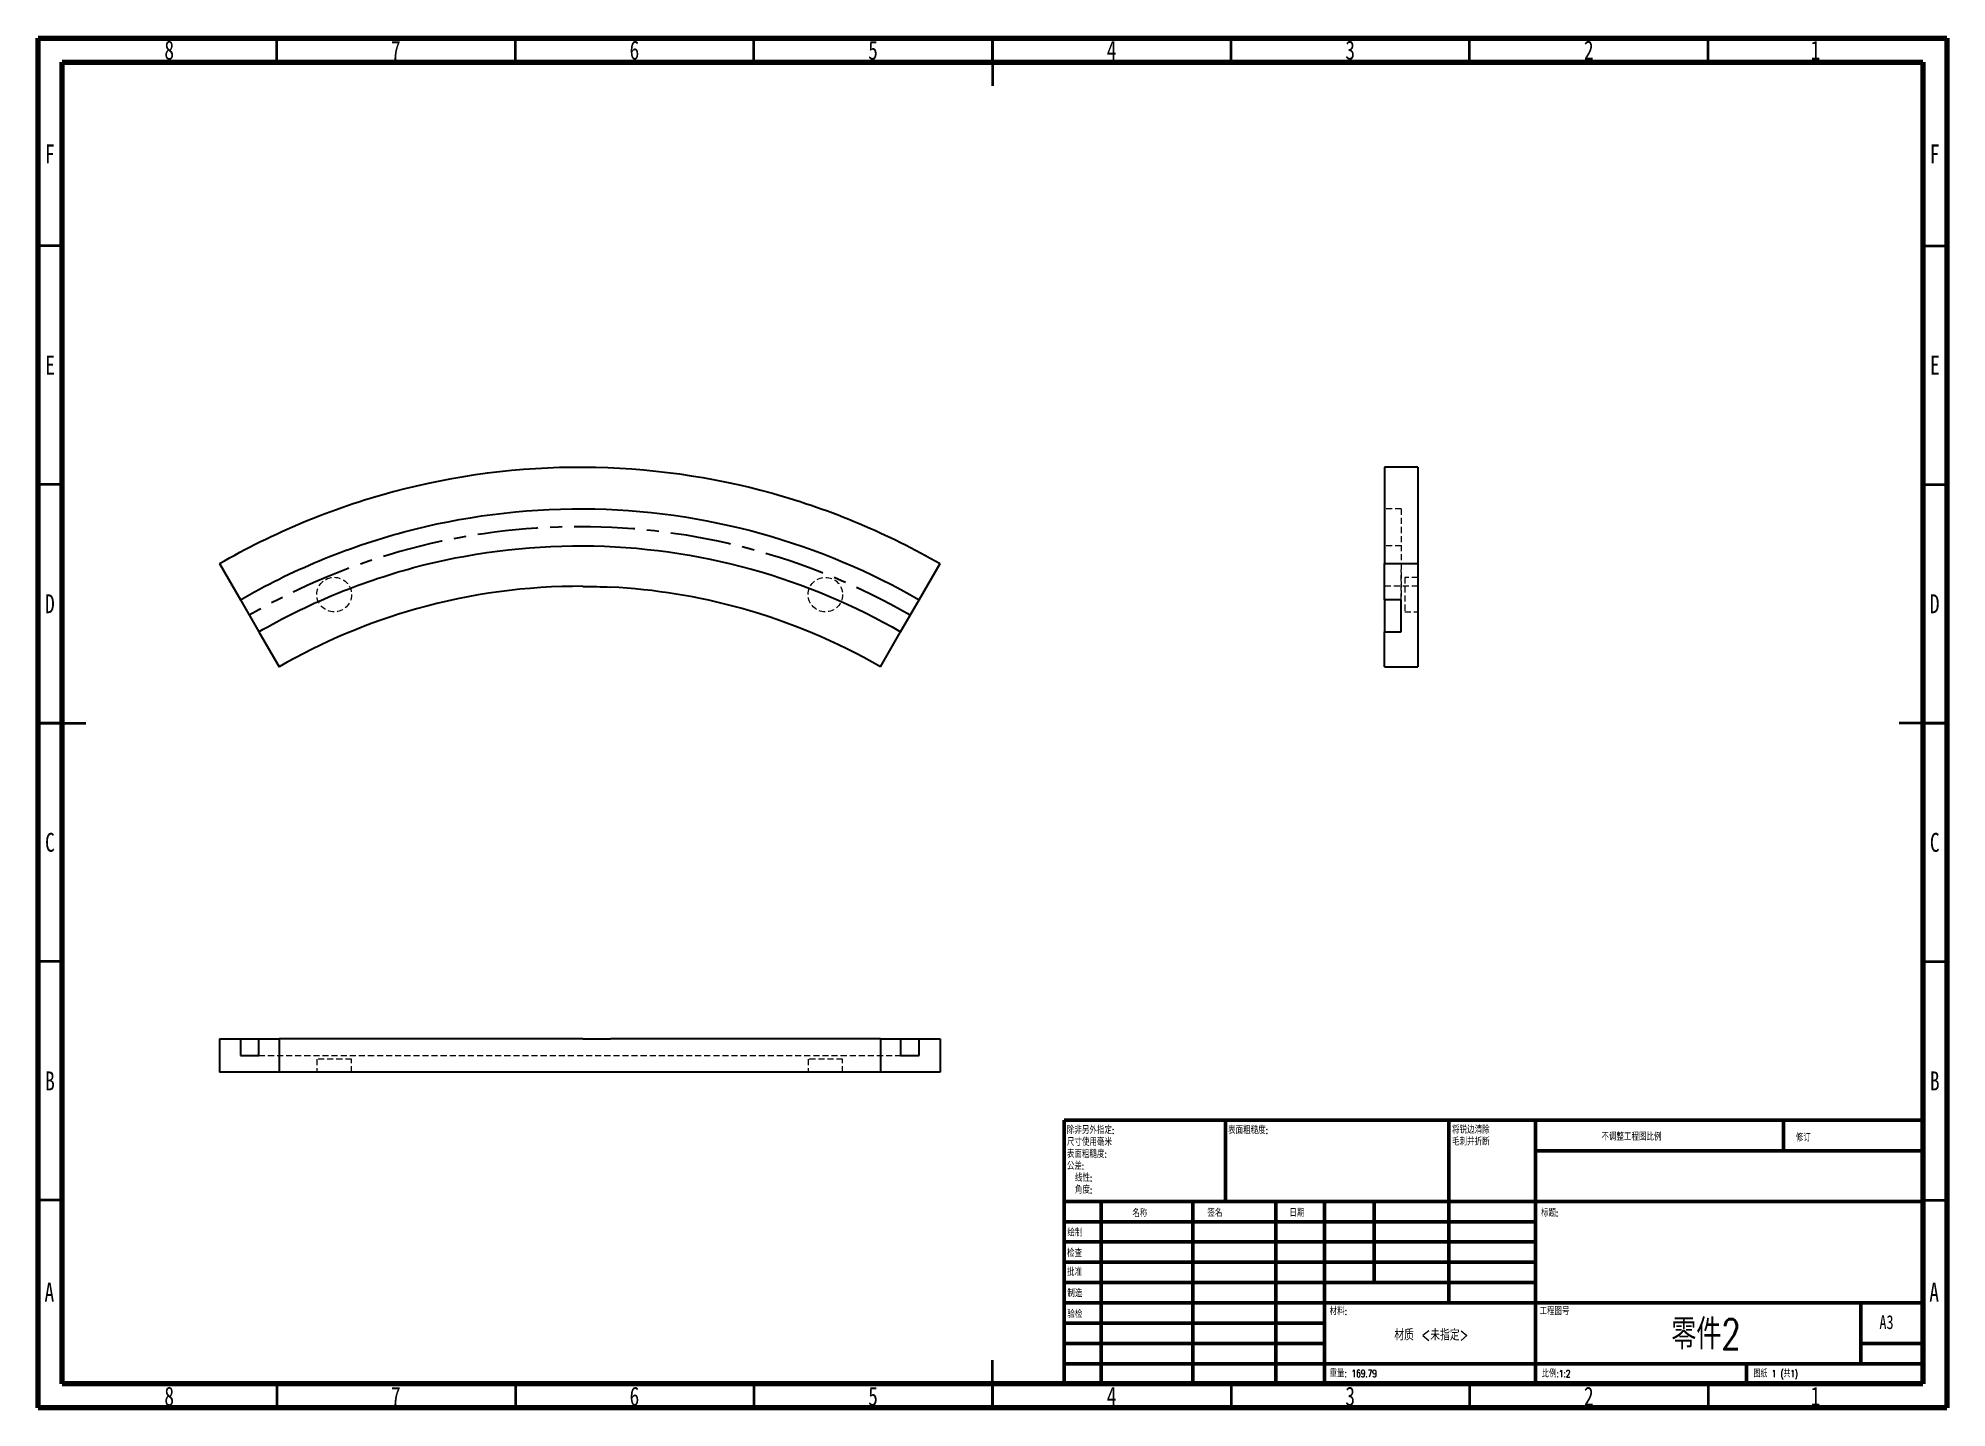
# Model space of a CAD drawing. Header units: millimetres. Extents: x 15 to 415, y 5 to 292.
import ezdxf

# ---------------------------------------------------------------- set-up
doc = ezdxf.new("R2010")
doc.units = ezdxf.units.MM
doc.linetypes.add('CENTERX2', pattern=[20.32, 12.7, -2.54, 2.54, -2.54])
doc.linetypes.add('HIDDEN', pattern=[1.905, 1.27, -0.635])
doc.styles.add('SLDTEXTSTYLE0', font='TXT', dxfattribs={"width": 0.75})
doc.styles.add('SLDTEXTSTYLE1', font='TXT', dxfattribs={"width": 0.75, "bigfont": 'bigfont'})
doc.styles.add('SLDTEXTSTYLE2', font='TXT', dxfattribs={"width": 0.694444, "bigfont": 'bigfont'})

# ---------------------------------------------------------------- blocks, each defined once
blk = doc.blocks.new('SW_NOTE_0')
at = {"color": 0, "linetype": 'Continuous', "lineweight": 0, "char_height": 1.5, "attachment_point": 1, "style": 'SLDTEXTSTYLE1'}
for s, insert in [('除非另外指定:', (0, 1.93)), ('表面粗糙度:', (0, -3.07)), ('尺寸使用毫米', (0, -0.57)), ('公差:', (0, -5.57)), ('线性:', (1.69, -8.07)), ('角度:', (1.69, -10.57))]:
    blk.add_mtext(s, dxfattribs=dict(at, insert=insert))
blk = doc.blocks.new('SW_NOTE_0_1')
at = {"color": 0, "linetype": 'Continuous', "lineweight": 0, "char_height": 1.5, "attachment_point": 1, "style": 'SLDTEXTSTYLE1'}
for s, insert in [('将锐边清除', (0, 1.93)), ('毛刺并折断', (0, -0.57))]:
    blk.add_mtext(s, dxfattribs=dict(at, insert=insert))

msp = doc.modelspace()

# ---------------------------------------------------------------- linework, layer by layer
at = {"color": 7, "linetype": 'Continuous', "lineweight": 70}
for p, q in [((15, 5), (15, 292)), ((15, 292), (415, 292)), ((415, 292), (415, 5)), ((20, 10), (20, 287)), ((20, 287), (410, 287)), ((410, 287), (410, 10)), ((410, 10), (20, 10)), ((415, 5), (15, 5))]:
    msp.add_line(p, q, dxfattribs=at)
at = {"color": 7, "linetype": 'Continuous', "lineweight": 35}
for p, q in [((65, 287), (65, 292)), ((115, 287), (115, 292)), ((165, 287), (165, 292)), ((215, 292), (215, 282)), ((215, 287), (215, 292)), ((265, 287), (265, 292)), ((315, 287), (315, 292)), ((365, 287), (365, 292)), ((20, 248.5), (15, 248.5)), ((410, 248.5), (415, 248.5)), ((20, 198.5), (15, 198.5)), ((410, 198.5), (415, 198.5)), ((15, 148.5), (25, 148.5)), ((20, 148.5), (15, 148.5)), ((415, 148.5), (405, 148.5)), ((410, 148.5), (415, 148.5)), ((20, 98.5), (15, 98.5)), ((410, 98.5), (415, 98.5)), ((20, 48.5), (15, 48.5)), ((410, 48.5), (415, 48.5)), ((215, 5), (215, 15)), ((65, 10), (65, 5)), ((115, 10), (115, 5)), ((165, 10), (165, 5)), ((215, 10), (215, 5)), ((265, 10), (265, 5)), ((315, 10), (315, 5)), ((365, 10), (365, 5))]:
    msp.add_line(p, q, dxfattribs=at)
at = {"color": 7, "linetype": 'Continuous', "lineweight": 25}
for p, q in [((304.17, 202.14), (297.17, 202.14)), ((297.17, 202.13), (297.17, 202.13)), ((297.17, 202.12), (297.17, 202.13)), ((304.17, 202.14), (304.17, 181.91)), ((53, 181.91), (57.37, 174.33)), ((199.62, 174.33), (204, 181.91)), ((297.17, 181.91), (304.17, 181.91)), ((297.17, 174.33), (297.17, 181.91)), ((304.17, 181.91), (304.17, 160.26)), ((57.37, 174.33), (61.25, 167.62)), ((195.75, 167.62), (199.62, 174.33)), ((300.67, 174.33), (297.17, 174.33)), ((300.67, 167.62), (300.67, 174.33)), ((61.25, 167.62), (65.5, 160.26)), ((191.5, 160.26), (195.75, 167.62)), ((297.17, 160.26), (297.17, 167.62)), ((297.17, 167.62), (300.67, 167.62)), ((297.17, 160.26), (304.17, 160.26)), ((53, 82.32), (53, 75.32)), ((53, 82.32), (57.37, 82.32)), ((57.37, 82.32), (57.37, 78.82)), ((57.37, 82.32), (61.19, 82.32)), ((61.25, 78.82), (61.25, 82.32)), ((61.25, 82.32), (65.5, 82.32)), ((65.5, 82.32), (65.5, 75.32)), ((94.29, 82.32), (65.5, 82.32)), ((129.17, 82.32), (94.29, 82.32)), ((162.24, 82.32), (134.96, 82.32)), ((191.5, 82.32), (162.24, 82.32)), ((191.5, 82.32), (191.5, 75.32)), ((191.5, 82.32), (195.75, 82.32)), ((195.75, 82.32), (195.75, 78.82)), ((195.75, 82.32), (199.62, 82.32)), ((199.62, 78.82), (199.62, 82.32)), ((199.62, 82.32), (204, 82.32)), ((204, 82.32), (204, 75.32)), ((57.37, 78.82), (61.25, 78.82)), ((195.75, 78.82), (199.62, 78.82)), ((65.5, 75.32), (53, 75.32)), ((191.5, 75.32), (65.5, 75.32)), ((204, 75.32), (191.5, 75.32))]:
    msp.add_line(p, q, dxfattribs=at)
at = {"color": 7, "linetype": 'HIDDEN', "lineweight": 18}
for p, q in [((300.67, 193.39), (297.17, 193.39)), ((300.67, 185.64), (297.17, 185.64)), ((304.17, 177.14), (297.13, 177.14)), ((301.42, 179.02), (301.42, 171.77)), ((304.17, 179.02), (301.42, 179.02)), ((297.17, 174.33), (300.67, 174.33)), ((297.17, 172.4), (297.17, 167.62)), ((301.42, 171.77), (304.17, 171.77)), ((300.67, 167.62), (297.17, 167.62)), ((80.65, 78.07), (73.4, 78.07)), ((73.4, 78.07), (73.4, 75.32)), ((80.65, 75.32), (80.65, 78.07)), ((183.59, 78.07), (176.34, 78.07)), ((176.34, 78.07), (176.34, 75.32)), ((183.59, 75.32), (183.59, 78.07))]:
    msp.add_line(p, q, dxfattribs=at)
at = {"color": 7, "linetype": 'Continuous', "lineweight": 50}
for p, q in [((230, 65.25), (410, 65.25)), ((230, 65.25), (230, 10)), ((263.8, 48.25), (263.8, 65.25)), ((310.6, 65.25), (310.6, 27)), ((328.8, 65.25), (328.8, 10)), ((380.8, 58.88), (380.8, 65.25)), ((410, 58.88), (328.8, 58.88)), ((410, 48.25), (230, 48.25)), ((237.8, 48.25), (237.8, 10)), ((256.99, 48.25), (256.99, 10)), ((274.4, 48.25), (274.4, 10)), ((284.6, 10), (284.6, 48.25)), ((295, 31.25), (295, 48.25)), ((328.8, 44), (230, 44)), ((328.8, 39.75), (230, 39.75)), ((328.8, 35.5), (230, 35.5)), ((328.8, 31.25), (230, 31.25)), ((284.6, 27), (230, 27)), ((284.6, 27), (410, 27)), ((397, 14.25), (397, 27)), ((284.6, 22.75), (230, 22.75)), ((284.6, 18.5), (230, 18.5)), ((410, 18.5), (397, 18.5)), ((230, 14.25), (410, 14.25)), ((373, 10), (373, 14.25))]:
    msp.add_line(p, q, dxfattribs=at)
at = {"color": 7, "linetype": 'Continuous', "lineweight": 25, "flags": 128}
msp.add_lwpolyline([(129.3, 202.13), (129.32, 202.13), (129.34, 202.13)], dxfattribs=at)
at = {"color": 7, "linetype": 'HIDDEN', "lineweight": 18}
for centre, radius in [((77.03, 175.4), 3.63), ((179.97, 175.4), 3.62)]:
    msp.add_circle(centre, radius, dxfattribs=at)
at = {"color": 7, "linetype": 'CENTERX2'}
msp.add_arc((128.5, 51.14), 138.5, 60, 120, dxfattribs=at)
at = {"color": 7, "linetype": 'Continuous', "lineweight": 25}
for start, end in [(89.6959, 105.7514), (74.4681, 87.0598), (105.7514, 120), (60, 74.4681)]:
    msp.add_arc((128.5, 51.14), 126, start, end, dxfattribs=at)
for points, knots in [([(89.46, 197), (102.37, 200.46), (115.84, 202.21), (129.3, 202.13), (129.3, 202.13), (129.3, 202.13)], [0.2531308, 0.2531308, 0.2531308, 0.2531308, 0.5018933, 0.5018933, 0.5018934, 0.5018934, 0.5018934, 0.5018934]), ([(129.34, 202.13), (142.8, 202.06), (156.16, 200.17), (181.4, 193.16), (193.22, 188.12), (204, 181.91)], [0.5021463, 0.5021463, 0.5021463, 0.5021463, 0.7509466, 0.7509466, 0.9960418, 0.9960418, 0.9960418, 0.9960418]), ([(297.17, 202.13), (297.17, 202.06), (297.17, 200.17), (297.17, 193.16), (297.17, 188.12), (297.17, 181.91)], [0.5021463, 0.5021463, 0.5021463, 0.5021463, 0.7509466, 0.7509466, 0.9960418, 0.9960418, 0.9960418, 0.9960418]), ([(53, 181.91), (58.61, 185.15), (64.48, 188.05), (76.65, 193.1), (82.95, 195.26), (89.43, 196.99), (89.44, 197), (89.46, 197)], [0.0037865, 0.0037865, 0.0037865, 0.0037865, 0.1283132, 0.1283132, 0.2528399, 0.2528399, 0.2531308, 0.2531308, 0.2531308, 0.2531308]), ([(57.37, 174.33), (62.65, 177.38), (68.18, 180.11), (79.66, 184.88), (85.59, 186.91), (103.85, 191.8), (116.57, 193.45), (141.94, 193.32), (154.55, 191.53), (178.33, 184.93), (189.48, 180.18), (199.62, 174.33)], [0.0037865, 0.0037865, 0.0037865, 0.0037865, 0.1283132, 0.1283132, 0.2528399, 0.2528399, 0.5018933, 0.5018933, 0.7509466, 0.7509466, 0.996035, 0.996035, 0.996035, 0.996035]), ([(61.25, 167.62), (66.23, 170.49), (71.47, 173.08), (82.32, 177.59), (87.94, 179.51), (105.18, 184.13), (117.23, 185.7), (141.2, 185.57), (153.14, 183.88), (175.6, 177.65), (186.16, 173.15), (195.75, 167.62)], [0.0037865, 0.0037865, 0.0037865, 0.0037865, 0.1283132, 0.1283132, 0.2528399, 0.2528399, 0.5018933, 0.5018933, 0.7509466, 0.7509466, 0.9960282, 0.9960282, 0.9960282, 0.9960282]), ([(297.17, 174.33), (297.17, 174.1), (297.17, 173.01), (297.17, 170.8), (297.17, 168.68), (297.17, 167.62)], [0, 0, 0, 0, 0.120998, 0.562773, 1, 1, 1, 1])]:
    msp.add_open_spline(points, degree=3, knots=knots, dxfattribs=at)
at = {"color": 7, "linetype": 'HIDDEN', "lineweight": 18}
for points, knots in [([(300.67, 193.35), (300.67, 193.36), (300.67, 193.41), (300.67, 193.11), (300.67, 192.44), (300.67, 191.36), (300.67, 189.92), (300.67, 188.11), (300.67, 185.96), (300.67, 183.5), (300.67, 180.74), (300.67, 177.71), (300.67, 175.45), (300.67, 174.33)], [0, 0, 0, 0, 0.027847, 0.12802, 0.22792, 0.327468, 0.426582, 0.525173, 0.623106, 0.718563, 0.813245, 0.907083, 1, 1, 1, 1]), ([(297.17, 185.73), (297.17, 186.32), (297.17, 187.62), (297.17, 188.64), (297.17, 189.21)], [0, 0, 0, 0, 0.449628, 1, 1, 1, 1]), ([(297.17, 185.6), (297.17, 185.61), (297.17, 185.66), (297.17, 185.37), (297.17, 184.75), (297.17, 183.7), (297.17, 182.77), (297.17, 182.07), (297.17, 181.96)], [0, 0, 0, 0, 0.062384, 0.287032, 0.511177, 0.734568, 0.956935, 1, 1, 1, 1]), ([(297.17, 182.4), (297.17, 182.6), (297.17, 183.64), (297.17, 184.52), (297.17, 185.22)], [0, 0, 0, 0, 0.192831, 1, 1, 1, 1]), ([(300.67, 174.38), (300.67, 175.26), (300.67, 177.1), (300.67, 179.14), (300.67, 180.19), (300.67, 180.57)], [0, 0, 0, 0, 0.367724, 0.766524, 1, 1, 1, 1]), ([(297.17, 178.54), (297.17, 177.8), (297.17, 176.52), (297.17, 174.98), (297.17, 174.33)], [0, 0, 0, 0, 0.580449, 1, 1, 1, 1]), ([(100.88, 82.32), (110.19, 82.32), (119.73, 82.32), (131.11, 82.32), (132.96, 82.32), (134.82, 82.32)], [0.3149539, 0.3149539, 0.3149539, 0.3149539, 0.5018933, 0.5018933, 0.5383503, 0.5383503, 0.5383503, 0.5383503]), ([(135.07, 82.32), (136.05, 82.32), (139.52, 82.32), (145.43, 82.32), (152.77, 82.32), (160.01, 82.32), (164.76, 82.32), (167.12, 82.32)], [0, 0, 0, 0, 0.091062, 0.319695, 0.547526, 0.774361, 1, 1, 1, 1]), ([(180.76, 82.32), (182.93, 82.32), (187.26, 82.32), (192.24, 82.32), (195.02, 82.32), (195.75, 82.32)], [0, 0, 0, 0, 0.426157, 0.848519, 1, 1, 1, 1]), ([(61.25, 78.82), (66.23, 78.82), (71.47, 78.82), (82.32, 78.82), (87.94, 78.82), (105.18, 78.82), (117.23, 78.82), (141.2, 78.82), (153.14, 78.82), (175.6, 78.82), (186.16, 78.82), (195.75, 78.82)], [0.0037865, 0.0037865, 0.0037865, 0.0037865, 0.1283132, 0.1283132, 0.2528399, 0.2528399, 0.5018933, 0.5018933, 0.7509466, 0.7509466, 0.9960282, 0.9960282, 0.9960282, 0.9960282])]:
    msp.add_open_spline(points, degree=3, knots=knots, dxfattribs=at)
at = {"color": 7, "linetype": 'Continuous', "lineweight": 25}
for points in [[(129.17, 177.13), (131.1, 177.12), (133.03, 177.07), (134.96, 176.97)], [(129.17, 82.32), (131.1, 82.32), (133.03, 82.32), (134.96, 82.32)]]:
    msp.add_open_spline(points, degree=3, dxfattribs=at)

# ---------------------------------------------------------------- block references
at = {"color": 7, "linetype": 'Continuous', "lineweight": 0}
for name, p in [('SW_NOTE_0', (230.59, 61.99)), ('SW_NOTE_0_1', (311.31, 62.07))]:
    msp.add_blockref(name, p, dxfattribs=at)

# ---------------------------------------------------------------- texts
for s, insert, char_height, attachment_point, style in [('8', (42.46, 291.48), 3.97, 2, 'SLDTEXTSTYLE0'), ('7', (89.96, 291.48), 3.97, 2, 'SLDTEXTSTYLE0'), ('6', (139.96, 291.48), 3.97, 2, 'SLDTEXTSTYLE0'), ('5', (189.96, 291.48), 3.97, 2, 'SLDTEXTSTYLE0'), ('4', (239.96, 291.48), 3.97, 2, 'SLDTEXTSTYLE0'), ('3', (289.96, 291.48), 3.97, 2, 'SLDTEXTSTYLE0'), ('2', (339.96, 291.48), 3.97, 2, 'SLDTEXTSTYLE0'), ('1', (387.46, 291.48), 3.97, 2, 'SLDTEXTSTYLE0'), ('F', (17.46, 269.73), 3.97, 2, 'SLDTEXTSTYLE0'), ('F', (412.46, 269.73), 3.97, 2, 'SLDTEXTSTYLE0'), ('E', (17.51, 225.48), 3.97, 2, 'SLDTEXTSTYLE0'), ('E', (412.51, 225.48), 3.97, 2, 'SLDTEXTSTYLE0'), ('D', (17.45, 175.48), 3.97, 2, 'SLDTEXTSTYLE0'), ('D', (412.45, 175.48), 3.97, 2, 'SLDTEXTSTYLE0'), ('C', (17.46, 125.48), 3.97, 2, 'SLDTEXTSTYLE0'), ('C', (412.46, 125.48), 3.97, 2, 'SLDTEXTSTYLE0'), ('B', (17.47, 75.48), 3.97, 2, 'SLDTEXTSTYLE0'), ('B', (412.47, 75.48), 3.97, 2, 'SLDTEXTSTYLE0'), ('表面粗糙度:', (264.37, 63.92), 1.5, 1, 'SLDTEXTSTYLE1'), ('不调整工程图比例', (342.61, 62.53), 1.5, 1, 'SLDTEXTSTYLE1'), ('修订', (383.33, 62.33), 1.5, 1, 'SLDTEXTSTYLE1'), ('名称', (244.32, 46.5), 1.5, 1, 'SLDTEXTSTYLE1'), ('签名', (260.03, 46.56), 1.5, 1, 'SLDTEXTSTYLE1'), ('日期', (277.21, 46.58), 1.5, 1, 'SLDTEXTSTYLE1'), ('标题:', (329.96, 46.58), 1.5, 1, 'SLDTEXTSTYLE1'), ('绘制', (230.68, 42.43), 1.5, 1, 'SLDTEXTSTYLE1'), ('检查', (230.62, 38.15), 1.5, 1, 'SLDTEXTSTYLE1'), ('批准', (230.62, 34.18), 1.5, 1, 'SLDTEXTSTYLE1'), ('A', (17.34, 31.23), 3.97, 2, 'SLDTEXTSTYLE0'), ('制造', (230.68, 29.73), 1.5, 1, 'SLDTEXTSTYLE1'), ('A', (412.34, 31.23), 3.97, 2, 'SLDTEXTSTYLE0'), ('验检', (230.68, 25.35), 1.5, 1, 'SLDTEXTSTYLE1'), ('材料:', (285.65, 25.99), 1.5, 1, 'SLDTEXTSTYLE1'), ('工程图号', (329.63, 25.99), 1.5, 1, 'SLDTEXTSTYLE1'), ('零件2', (364.55, 23.61), 6.35, 2, 'SLDTEXTSTYLE1'), ('A3', (400.87, 24.41), 2.91, 1, 'SLDTEXTSTYLE0'), ('材质 <未指定>', (306.97, 21.49), 2.381, 2, 'SLDTEXTSTYLE1'), ('重量: 169.79', (285.62, 12.95), 1.499, 1, 'SLDTEXTSTYLE1'), ('比例:1:2', (330.07, 12.9), 1.5, 1, 'SLDTEXTSTYLE1'), ('图纸 1 (共1)', (374.48, 12.9), 1.5, 1, 'SLDTEXTSTYLE2'), ('8', (42.46, 9.42), 3.97, 2, 'SLDTEXTSTYLE0'), ('7', (89.96, 9.42), 3.97, 2, 'SLDTEXTSTYLE0'), ('6', (139.96, 9.42), 3.97, 2, 'SLDTEXTSTYLE0'), ('5', (189.96, 9.42), 3.97, 2, 'SLDTEXTSTYLE0'), ('4', (239.96, 9.42), 3.97, 2, 'SLDTEXTSTYLE0'), ('3', (289.96, 9.42), 3.97, 2, 'SLDTEXTSTYLE0'), ('2', (339.96, 9.42), 3.97, 2, 'SLDTEXTSTYLE0'), ('1', (387.46, 9.42), 3.97, 2, 'SLDTEXTSTYLE0')]:
    msp.add_mtext(s, dxfattribs=dict(at, insert=insert, char_height=char_height, attachment_point=attachment_point, style=style))

doc.saveas('drawing.dxf')
